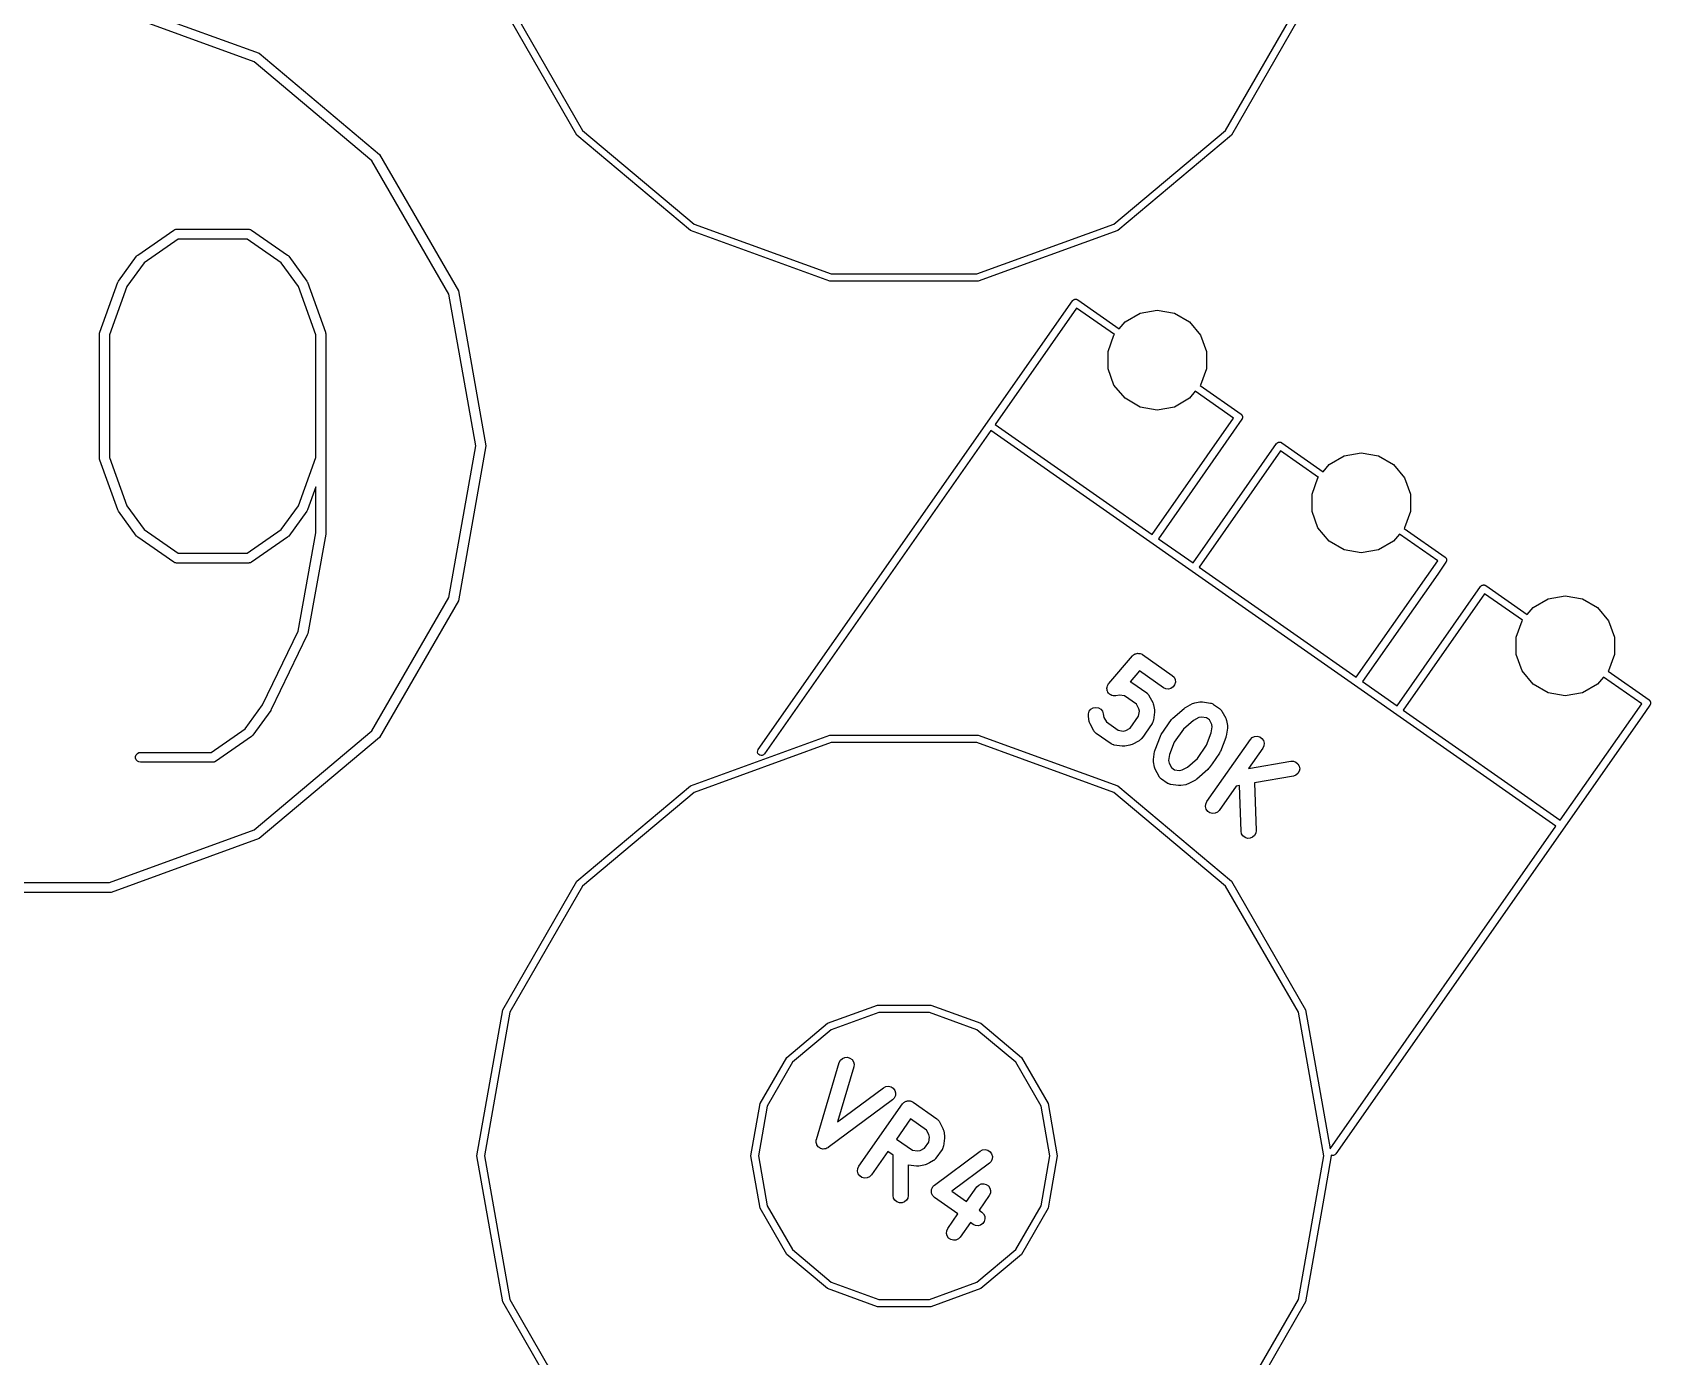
# Model space of a CAD drawing. Extents: x 12 to 77, y -112 to -11.
# Drawn here: x 44.5 to 76.99, y -76.53 to -49.95 of the extents above; entities that cross this region are included whole.
import ezdxf

# ---------------------------------------------------------------- set-up
doc = ezdxf.new("R2010")
doc.units = 0
doc.header["$MEASUREMENT"] = 0
doc.layers.add('BLACK', color=7, linetype='CONTINUOUS')

msp = doc.modelspace()

# ---------------------------------------------------------------- linework, layer by layer
at = {"layer": 'Black'}
for p, q in [((46.0802, -49.2882), (49.05, -50.3692)), ((48.95, -50.5424), (46.0455, -49.4852)), ((55.4312, -52.0119), (53.9421, -49.4328)), ((54.0831, -49.3815), (55.5461, -51.9155)), ((68.4539, -51.9155), (69.9169, -49.3815)), ((70.0579, -49.4328), (68.5688, -52.0119)), ((51.3178, -52.5292), (48.95, -50.5424)), ((49.05, -50.3692), (51.471, -52.4006)), ((55.5461, -51.9155), (57.7875, -53.7963)), ((66.2125, -53.7963), (68.4539, -51.9155)), ((57.7125, -53.9262), (55.4312, -52.0119)), ((68.5688, -52.0119), (66.2875, -53.9262)), ((52.8633, -55.206), (51.3178, -52.5292)), ((51.471, -52.4006), (53.0512, -55.1376)), ((46.6146, -54.4177), (47.3384, -53.9177)), ((47.3384, -53.9177), (47.35, -53.9124)), ((47.35, -53.9124), (47.361, -53.906)), ((47.361, -53.906), (47.3657, -53.9052)), ((47.3657, -53.9052), (47.37, -53.9032)), ((47.37, -53.9032), (47.3827, -53.9022)), ((47.3827, -53.9022), (47.3952, -53.9)), ((47.3952, -53.9), (48.8429, -53.9)), ((48.8429, -53.9), (48.8554, -53.9022)), ((48.8554, -53.9022), (48.8681, -53.9032)), ((48.8681, -53.9032), (48.8724, -53.9052)), ((48.8724, -53.9052), (48.8771, -53.906)), ((48.8771, -53.906), (48.8881, -53.9124)), ((48.8881, -53.9124), (48.8997, -53.9177)), ((48.8997, -53.9177), (49.6235, -54.4177)), ((60.511, -54.9447), (57.7125, -53.9262)), ((57.7875, -53.7963), (60.537, -54.797)), ((63.463, -54.797), (66.2125, -53.7963)), ((66.2875, -53.9262), (63.489, -54.9447)), ((47.4264, -54.1), (46.7424, -54.5725)), ((48.8117, -54.1), (47.4264, -54.1)), ((49.4957, -54.5725), (48.8117, -54.1)), ((46.2285, -54.9414), (46.5904, -54.4414)), ((46.7424, -54.5725), (46.3988, -55.0472)), ((46.5904, -54.4414), (46.6026, -54.4296)), ((46.6026, -54.4296), (46.6146, -54.4177)), ((49.8393, -55.0472), (49.4957, -54.5725)), ((49.6235, -54.4177), (49.6355, -54.4296)), ((49.6355, -54.4296), (49.6477, -54.4414)), ((49.6477, -54.4414), (50.0096, -54.9414)), ((60.537, -54.797), (63.463, -54.797)), ((45.8536, -55.966), (46.2155, -54.966)), ((46.3988, -55.0472), (46.0476, -56.0175)), ((46.2155, -54.966), (46.2224, -54.9539)), ((46.2224, -54.9539), (46.2285, -54.9414)), ((50.1905, -56.0175), (49.8393, -55.0472)), ((50.0096, -54.9414), (50.0157, -54.9539)), ((50.0157, -54.9539), (50.0226, -54.966)), ((50.0226, -54.966), (50.3844, -55.9658)), ((53.4, -58.25), (52.8633, -55.206)), ((53.0512, -55.1376), (53.6, -58.25)), ((63.489, -54.9447), (60.511, -54.9447)), ((59.0724, -64.3462), (65.3817, -55.3355)), ((65.4616, -55.483), (63.8269, -57.8176)), ((65.3817, -55.3355), (65.3864, -55.3309)), ((65.3864, -55.3309), (65.3901, -55.3255)), ((65.3901, -55.3255), (65.3955, -55.3217)), ((65.3955, -55.3217), (65.4001, -55.3171)), ((65.4001, -55.3171), (65.4061, -55.3143)), ((65.4061, -55.3143), (65.4115, -55.3106)), ((65.4115, -55.3106), (65.4178, -55.3089)), ((65.4178, -55.3089), (65.4237, -55.3061)), ((65.4237, -55.3061), (65.4303, -55.3055)), ((65.4303, -55.3055), (65.4366, -55.3038)), ((65.4366, -55.3038), (65.4432, -55.3044)), ((65.4432, -55.3044), (65.4497, -55.3038)), ((65.4497, -55.3038), (65.456, -55.3055)), ((65.456, -55.3055), (65.4626, -55.3061)), ((66.2206, -56.0145), (65.4616, -55.483)), ((65.4626, -55.3061), (65.4685, -55.3089)), ((65.4685, -55.3089), (65.4749, -55.3106)), ((65.4749, -55.3106), (65.4802, -55.3143)), ((65.4802, -55.3143), (65.4862, -55.3171)), ((65.4862, -55.3171), (66.3174, -55.8991)), ((66.7383, -55.5829), (67.0815, -55.5224)), ((67.0815, -55.5224), (67.4246, -55.5829)), ((66.3174, -55.8991), (66.4365, -55.7571)), ((66.4365, -55.7571), (66.7383, -55.5829)), ((67.4246, -55.5829), (67.7264, -55.7571)), ((67.7264, -55.7571), (67.9504, -56.024)), ((45.8476, -56), (45.8506, -55.9832)), ((45.8476, -58.5), (45.8476, -56)), ((45.8506, -55.9832), (45.8536, -55.966)), ((46.0476, -56.0175), (46.0476, -58.4825)), ((50.1905, -58.4825), (50.1905, -56.0175)), ((50.3844, -55.9658), (50.3845, -55.966)), ((50.3845, -55.966), (50.3875, -55.983)), ((50.3875, -55.983), (50.3905, -56)), ((50.3905, -56), (50.3905, -60)), ((66.0934, -56.3515), (66.2126, -56.024)), ((66.2126, -56.024), (66.2206, -56.0145)), ((67.9504, -56.024), (68.0695, -56.3515)), ((66.0934, -56.6999), (66.0934, -56.3515)), ((68.0695, -56.3515), (68.0695, -56.6999)), ((66.2126, -57.0273), (66.0934, -56.6999)), ((68.0695, -56.6999), (67.9504, -57.0273)), ((66.4365, -57.2943), (66.2126, -57.0273)), ((67.8455, -57.1523), (67.7264, -57.2943)), ((68.6153, -57.6913), (67.8455, -57.1523)), ((67.9504, -57.0273), (67.9423, -57.0369)), ((67.9423, -57.0369), (68.7628, -57.6114)), ((66.7383, -57.4685), (66.4365, -57.2943)), ((67.0815, -57.529), (66.7383, -57.4685)), ((67.4246, -57.4685), (67.0815, -57.529)), ((67.7264, -57.2943), (67.4246, -57.4685)), ((63.8269, -57.8176), (66.9806, -60.0258)), ((66.9806, -60.0258), (68.6153, -57.6913)), ((68.7812, -57.7159), (68.6153, -57.9528)), ((68.7628, -57.6114), (68.7674, -57.616)), ((68.7674, -57.616), (68.7728, -57.6198)), ((68.7728, -57.6198), (68.7766, -57.6252)), ((68.7766, -57.6252), (68.7812, -57.6298)), ((68.7812, -57.6298), (68.784, -57.6358)), ((68.784, -57.7099), (68.7812, -57.7159)), ((68.784, -57.6358), (68.7877, -57.6411)), ((68.7877, -57.7045), (68.784, -57.7099)), ((68.7877, -57.6411), (68.7894, -57.6475)), ((68.7894, -57.6982), (68.7877, -57.7045)), ((68.7894, -57.6475), (68.7922, -57.6534)), ((68.7922, -57.6922), (68.7894, -57.6982)), ((68.7922, -57.6534), (68.7928, -57.66)), ((68.7928, -57.6857), (68.7922, -57.6922)), ((68.7928, -57.66), (68.7945, -57.6663)), ((68.7945, -57.6794), (68.7928, -57.6857)), ((68.7945, -57.6663), (68.7939, -57.6728)), ((68.7939, -57.6728), (68.7945, -57.6794)), ((63.7408, -57.9404), (59.1953, -64.4322)), ((75.0861, -65.8845), (63.7408, -57.9404)), ((68.6153, -57.9528), (67.1035, -60.1119)), ((52.8633, -61.294), (53.4, -58.25)), ((53.6, -58.25), (53.4, -59.3843)), ((67.7998, -60.5994), (69.4775, -58.2034)), ((69.5573, -58.3509), (67.9226, -60.6855)), ((69.4775, -58.2034), (69.4821, -58.1988)), ((69.4821, -58.1988), (69.4859, -58.1934)), ((69.4859, -58.1934), (69.4913, -58.1896)), ((69.4913, -58.1896), (69.4959, -58.185)), ((69.4959, -58.185), (69.5018, -58.1822)), ((69.5018, -58.1822), (69.5072, -58.1784)), ((69.5072, -58.1784), (69.5136, -58.1767)), ((69.5136, -58.1767), (69.5195, -58.174)), ((69.5195, -58.174), (69.526, -58.1734)), ((69.526, -58.1734), (69.5324, -58.1717)), ((69.5324, -58.1717), (69.5389, -58.1723)), ((69.5389, -58.1723), (69.5455, -58.1717)), ((69.5455, -58.1717), (69.5518, -58.1734)), ((69.5518, -58.1734), (69.5583, -58.174)), ((70.3164, -58.8823), (69.5573, -58.3509)), ((69.5583, -58.174), (69.5643, -58.1767)), ((69.5643, -58.1767), (69.5706, -58.1784)), ((69.5706, -58.1784), (69.576, -58.1822)), ((69.576, -58.1822), (69.5819, -58.185)), ((69.5819, -58.185), (70.4131, -58.767)), ((70.5323, -58.625), (70.8341, -58.4508)), ((70.8341, -58.4508), (71.1772, -58.3903)), ((71.1772, -58.3903), (71.5204, -58.4508)), ((71.5204, -58.4508), (71.8221, -58.625)), ((45.8506, -58.5168), (45.8476, -58.5)), ((45.8536, -58.534), (45.8506, -58.5168)), ((46.2155, -59.534), (45.8536, -58.534)), ((46.0476, -58.4825), (46.3988, -59.4528)), ((49.8393, -59.4528), (50.1905, -58.4825)), ((70.4131, -58.767), (70.5323, -58.625)), ((71.8221, -58.625), (72.0461, -58.8919)), ((50.1905, -59.0702), (50.0226, -59.534)), ((50.1905, -59.991), (50.1905, -59.0702)), ((70.1892, -59.2193), (70.3083, -58.8919)), ((70.3083, -58.8919), (70.3164, -58.8823)), ((72.0461, -58.8919), (72.1653, -59.2193)), ((53.4, -59.3843), (53.0512, -61.3624)), ((70.1892, -59.5678), (70.1892, -59.2193)), ((72.1653, -59.2193), (72.1653, -59.5678)), ((46.2224, -59.5461), (46.2155, -59.534)), ((46.2285, -59.5586), (46.2224, -59.5461)), ((46.5904, -60.0586), (46.2285, -59.5586)), ((46.3988, -59.4528), (46.7424, -59.9275)), ((49.4957, -59.9275), (49.8393, -59.4528)), ((50.0096, -59.5586), (49.6477, -60.0586)), ((50.0157, -59.5461), (50.0096, -59.5586)), ((50.0226, -59.534), (50.0157, -59.5461)), ((70.3083, -59.8952), (70.1892, -59.5678)), ((72.1653, -59.5678), (72.0461, -59.8952)), ((46.6026, -60.0704), (46.5904, -60.0586)), ((46.6146, -60.0823), (46.6026, -60.0704)), ((47.3384, -60.5823), (46.6146, -60.0823)), ((46.7424, -59.9275), (47.4264, -60.4)), ((48.8117, -60.4), (49.4957, -59.9275)), ((49.6235, -60.0823), (48.8997, -60.5823)), ((49.6355, -60.0704), (49.6235, -60.0823)), ((49.6477, -60.0586), (49.6355, -60.0704)), ((49.8326, -61.9688), (50.1905, -59.991)), ((50.3889, -60.0178), (50.027, -62.0178)), ((50.3905, -60), (50.3889, -60.0088)), ((50.3889, -60.0088), (50.3889, -60.0178)), ((70.5323, -60.1621), (70.3083, -59.8952)), ((71.9413, -60.0201), (71.8221, -60.1621)), ((72.7111, -60.5591), (71.9413, -60.0201)), ((72.0461, -59.8952), (72.0381, -59.9048)), ((72.0381, -59.9048), (72.8585, -60.4793)), ((47.4264, -60.4), (48.8117, -60.4)), ((67.1035, -60.1119), (67.7998, -60.5994)), ((70.8341, -60.3364), (70.5323, -60.1621)), ((71.1772, -60.3969), (70.8341, -60.3364)), ((71.5204, -60.3364), (71.1772, -60.3969)), ((71.8221, -60.1621), (71.5204, -60.3364)), ((47.35, -60.5876), (47.3384, -60.5823)), ((47.361, -60.594), (47.35, -60.5876)), ((47.3657, -60.5948), (47.361, -60.594)), ((47.37, -60.5968), (47.3657, -60.5948)), ((47.3827, -60.5978), (47.37, -60.5968)), ((47.3952, -60.6), (47.3827, -60.5978)), ((48.8429, -60.6), (47.3952, -60.6)), ((48.8554, -60.5978), (48.8429, -60.6)), ((48.8681, -60.5968), (48.8554, -60.5978)), ((48.8724, -60.5948), (48.8681, -60.5968)), ((48.8771, -60.594), (48.8724, -60.5948)), ((48.8881, -60.5876), (48.8771, -60.594)), ((48.8997, -60.5823), (48.8881, -60.5876)), ((67.9226, -60.6855), (71.0764, -62.8937)), ((71.0764, -62.8937), (72.7111, -60.5591)), ((72.877, -60.5837), (72.7111, -60.8207)), ((72.8585, -60.4793), (72.8632, -60.4839)), ((72.8632, -60.4839), (72.8686, -60.4877)), ((72.8686, -60.4877), (72.8723, -60.4931)), ((72.8723, -60.4931), (72.877, -60.4977)), ((72.877, -60.4977), (72.8797, -60.5036)), ((72.8797, -60.5778), (72.877, -60.5837)), ((72.8797, -60.5036), (72.8835, -60.509)), ((72.8835, -60.5724), (72.8797, -60.5778)), ((72.8835, -60.509), (72.8852, -60.5154)), ((72.8852, -60.5661), (72.8835, -60.5724)), ((72.8852, -60.5154), (72.888, -60.5213)), ((72.888, -60.5601), (72.8852, -60.5661)), ((72.888, -60.5213), (72.8885, -60.5278)), ((72.8885, -60.5536), (72.888, -60.5601)), ((72.8885, -60.5278), (72.8902, -60.5342)), ((72.8902, -60.5473), (72.8885, -60.5536)), ((72.8902, -60.5342), (72.8897, -60.5407)), ((72.8897, -60.5407), (72.8902, -60.5473)), ((72.7111, -60.8207), (71.1993, -62.9798)), ((71.8955, -63.4673), (73.5732, -61.0713)), ((73.5732, -61.0713), (73.5779, -61.0666)), ((73.5779, -61.0666), (73.5816, -61.0613)), ((73.5816, -61.0613), (73.587, -61.0575)), ((73.587, -61.0575), (73.5917, -61.0529)), ((73.5917, -61.0529), (73.5976, -61.0501)), ((73.5976, -61.0501), (73.603, -61.0463)), ((73.603, -61.0463), (73.6093, -61.0446)), ((73.6093, -61.0446), (73.6153, -61.0419)), ((73.6153, -61.0419), (73.6218, -61.0413)), ((73.6218, -61.0413), (73.6281, -61.0396)), ((73.6281, -61.0396), (73.6347, -61.0402)), ((73.6347, -61.0402), (73.6412, -61.0396)), ((73.6412, -61.0396), (73.6476, -61.0413)), ((73.6476, -61.0413), (73.6541, -61.0419)), ((73.6541, -61.0419), (73.66, -61.0446)), ((73.66, -61.0446), (73.6664, -61.0463)), ((73.6664, -61.0463), (73.6718, -61.0501)), ((73.6718, -61.0501), (73.6777, -61.0529)), ((73.6777, -61.0529), (74.5089, -61.6349)), ((51.3178, -63.9708), (52.8633, -61.294)), ((53.0512, -61.3624), (51.471, -64.0994)), ((73.6531, -61.2188), (72.0184, -63.5533)), ((74.4121, -61.7502), (73.6531, -61.2188)), ((74.6281, -61.4929), (74.9298, -61.3186)), ((74.9298, -61.3186), (75.273, -61.2581)), ((75.273, -61.2581), (75.6161, -61.3186)), ((75.6161, -61.3186), (75.9179, -61.4929)), ((74.5089, -61.6349), (74.6281, -61.4929)), ((75.9179, -61.4929), (76.1419, -61.7598)), ((49.1186, -63.4486), (49.8326, -61.9688)), ((50.0186, -62.0435), (49.2948, -63.5435)), ((50.0223, -62.0305), (50.0186, -62.0435)), ((50.027, -62.0178), (50.0223, -62.0305)), ((74.2849, -62.0872), (74.4041, -61.7598)), ((74.4041, -61.7598), (74.4121, -61.7502)), ((76.1419, -61.7598), (76.261, -62.0872)), ((74.2849, -62.4357), (74.2849, -62.0872)), ((76.261, -62.0872), (76.261, -62.4357)), ((66.1073, -63.0169), (66.583, -62.464)), ((66.583, -62.464), (66.5875, -62.4604)), ((66.5875, -62.4604), (66.5908, -62.4556)), ((66.5908, -62.4556), (66.6079, -62.4437)), ((66.6079, -62.4437), (66.624, -62.4305)), ((66.624, -62.4305), (66.6294, -62.4286)), ((66.6294, -62.4286), (66.6341, -62.4253)), ((66.6341, -62.4253), (66.6543, -62.4199)), ((66.6543, -62.4199), (66.6739, -62.413)), ((66.6739, -62.413), (66.6797, -62.4131)), ((66.6797, -62.4131), (66.6853, -62.4116)), ((66.6853, -62.4116), (66.706, -62.4134)), ((66.706, -62.4134), (66.7269, -62.4137)), ((66.7269, -62.4137), (66.7323, -62.4157)), ((66.7323, -62.4157), (66.738, -62.4162)), ((66.738, -62.4162), (66.7569, -62.425)), ((66.7569, -62.425), (66.7764, -62.4324)), ((66.7764, -62.4324), (66.7807, -62.4361)), ((66.7807, -62.4361), (66.786, -62.4386)), ((66.786, -62.4386), (67.3804, -62.8548)), ((74.4041, -62.7631), (74.2849, -62.4357)), ((76.261, -62.4357), (76.1419, -62.7631)), ((66.0933, -63.0404), (66.1061, -63.0183)), ((66.1061, -63.0183), (66.1068, -63.0177)), ((66.1068, -63.0177), (66.1073, -63.0169)), ((66.7241, -62.7674), (66.5392, -62.9822)), ((66.5392, -62.9822), (66.5401, -62.9826)), ((66.5401, -62.9826), (66.557, -62.9882)), ((66.557, -62.9882), (66.5639, -62.9937)), ((66.5639, -62.9937), (66.5718, -62.9974)), ((66.5718, -62.9974), (66.8691, -63.2055)), ((67.2056, -63.1045), (66.7241, -62.7674)), ((67.3804, -62.8548), (67.4179, -62.8923)), ((67.4179, -62.8923), (67.4402, -62.9402)), ((67.4448, -62.9929), (67.4311, -63.0441)), ((67.4402, -62.9402), (67.4448, -62.9929)), ((71.1993, -62.9798), (71.8955, -63.4673)), ((74.6281, -63.03), (74.4041, -62.7631)), ((76.0371, -62.888), (75.9179, -63.03)), ((76.8068, -63.427), (76.0371, -62.888)), ((76.1419, -62.7631), (76.1338, -62.7727)), ((76.1338, -62.7727), (76.9543, -63.3472)), ((66.0704, -63.1163), (66.0706, -63.1153)), ((66.0749, -63.1414), (66.0704, -63.1163)), ((66.0705, -63.1144), (66.0752, -63.0893)), ((66.0706, -63.1153), (66.0705, -63.1144)), ((66.079, -63.1666), (66.0749, -63.1414)), ((66.0752, -63.0893), (66.0796, -63.0641)), ((66.0795, -63.1674), (66.079, -63.1666)), ((66.0796, -63.1684), (66.0795, -63.1674)), ((66.0796, -63.0641), (66.0801, -63.0633)), ((66.0924, -63.1905), (66.0796, -63.1684)), ((66.0801, -63.0633), (66.0803, -63.0624)), ((66.0803, -63.0624), (66.0933, -63.0404)), ((66.1049, -63.2128), (66.0924, -63.1905)), ((66.1056, -63.2134), (66.1049, -63.2128)), ((66.1061, -63.2142), (66.1056, -63.2134)), ((66.1256, -63.2306), (66.1061, -63.2142)), ((66.145, -63.2473), (66.1256, -63.2306)), ((66.1459, -63.2476), (66.145, -63.2473)), ((66.1466, -63.2482), (66.1459, -63.2476)), ((66.1706, -63.257), (66.1466, -63.2482)), ((66.1945, -63.266), (66.1706, -63.257)), ((66.1955, -63.266), (66.1945, -63.266)), ((66.1964, -63.2663), (66.1955, -63.266)), ((66.222, -63.2663), (66.1964, -63.2663)), ((66.2474, -63.2667), (66.222, -63.2663)), ((66.2483, -63.2663), (66.2474, -63.2667)), ((66.2493, -63.2663), (66.2483, -63.2663)), ((66.326, -63.2528), (66.2493, -63.2663)), ((66.4265, -63.2677), (66.326, -63.2528)), ((66.6648, -63.4346), (66.4265, -63.2677)), ((66.8691, -63.2055), (66.8753, -63.2117)), ((66.8753, -63.2117), (66.8828, -63.2163)), ((66.8828, -63.2163), (66.8939, -63.2303)), ((66.8939, -63.2303), (66.9065, -63.243)), ((66.9065, -63.243), (66.9102, -63.2509)), ((66.9102, -63.2509), (66.9157, -63.2578)), ((66.9157, -63.2578), (66.993, -63.4005)), ((67.2536, -63.1269), (67.2056, -63.1045)), ((67.3063, -63.1315), (67.2536, -63.1269)), ((67.3574, -63.1178), (67.3063, -63.1315)), ((67.4008, -63.0874), (67.3574, -63.1178)), ((67.4311, -63.0441), (67.4008, -63.0874)), ((74.9298, -63.2043), (74.6281, -63.03)), ((75.273, -63.2648), (74.9298, -63.2043)), ((75.6161, -63.2043), (75.273, -63.2648)), ((75.9179, -63.03), (75.6161, -63.2043)), ((76.9543, -63.3472), (76.9589, -63.3518)), ((48.7719, -63.9275), (49.1186, -63.4486)), ((49.2858, -63.5586), (48.9239, -64.0586)), ((49.2896, -63.5507), (49.2858, -63.5586)), ((49.2948, -63.5435), (49.2896, -63.5507)), ((65.6981, -63.6248), (65.7162, -63.5751)), ((65.6981, -63.6777), (65.6981, -63.6248)), ((65.7162, -63.5751), (65.7503, -63.5345)), ((65.7503, -63.5345), (65.7961, -63.5081)), ((65.7961, -63.5081), (65.8482, -63.4989)), ((65.8482, -63.4989), (65.9003, -63.5081)), ((65.9003, -63.5081), (65.9462, -63.5345)), ((65.9462, -63.5345), (65.9802, -63.5751)), ((65.9802, -63.5751), (65.9983, -63.6248)), ((65.9983, -63.6248), (66.0118, -63.7015)), ((66.7131, -63.5239), (66.6648, -63.4346)), ((66.7075, -63.6767), (66.7224, -63.5762)), ((66.7224, -63.5762), (66.7131, -63.5239)), ((66.993, -63.4005), (67.0007, -63.4236)), ((67.0007, -63.4236), (67.009, -63.4466)), ((67.0275, -63.5965), (67.0037, -63.757)), ((67.009, -63.4466), (67.0268, -63.5477)), ((67.0268, -63.5477), (67.0268, -63.5721)), ((67.0268, -63.5721), (67.0275, -63.5965)), ((67.3951, -63.7148), (67.6211, -63.5186)), ((67.6211, -63.5186), (67.6354, -63.5101)), ((67.6354, -63.5101), (67.6484, -63.4997)), ((67.6484, -63.4997), (67.7911, -63.4224)), ((67.7911, -63.4224), (67.8143, -63.4147)), ((67.8143, -63.4147), (67.8372, -63.4064)), ((67.8372, -63.4064), (67.9383, -63.3885)), ((67.9383, -63.3885), (67.9627, -63.3885)), ((67.9627, -63.3885), (67.9871, -63.3879)), ((67.9871, -63.3879), (68.1476, -63.4117)), ((68.1476, -63.4117), (68.156, -63.4144)), ((68.156, -63.4144), (68.1647, -63.4152)), ((68.1647, -63.4152), (68.1809, -63.4228)), ((68.1809, -63.4228), (68.1978, -63.4284)), ((68.1978, -63.4284), (68.2047, -63.4339)), ((68.2047, -63.4339), (68.2127, -63.4376)), ((68.2127, -63.4376), (68.3316, -63.5208)), ((68.3316, -63.5208), (68.3378, -63.527)), ((68.3378, -63.527), (68.3453, -63.5316)), ((68.3453, -63.5316), (68.3564, -63.5456)), ((68.3564, -63.5456), (68.369, -63.5583)), ((68.369, -63.5583), (68.3727, -63.5662)), ((68.3727, -63.5662), (68.3782, -63.5731)), ((68.3782, -63.5731), (68.4555, -63.7158)), ((72.0184, -63.5533), (75.1721, -65.7616)), ((75.1721, -65.7616), (76.8068, -63.427)), ((76.9727, -63.4516), (76.8068, -63.6885)), ((76.9589, -63.3518), (76.9643, -63.3556)), ((76.9643, -63.3556), (76.9681, -63.3609)), ((76.9681, -63.3609), (76.9727, -63.3656)), ((76.9727, -63.3656), (76.9755, -63.3715)), ((76.9755, -63.4457), (76.9727, -63.4516)), ((76.9755, -63.3715), (76.9793, -63.3769)), ((76.9793, -63.4403), (76.9755, -63.4457)), ((76.9793, -63.3769), (76.981, -63.3832)), ((76.981, -63.434), (76.9793, -63.4403)), ((76.981, -63.3832), (76.9837, -63.3892)), ((76.9837, -63.428), (76.981, -63.434)), ((76.9837, -63.3892), (76.9843, -63.3957)), ((76.9843, -63.4215), (76.9837, -63.428)), ((76.9843, -63.3957), (76.986, -63.4021)), ((76.986, -63.4151), (76.9843, -63.4215)), ((76.986, -63.4021), (76.9854, -63.4086)), ((76.9854, -63.4086), (76.986, -63.4151)), ((48.0879, -64.4), (48.7719, -63.9275)), ((48.95, -65.9576), (51.3178, -63.9708)), ((65.716, -63.7788), (65.6981, -63.6777)), ((65.7243, -63.8017), (65.716, -63.7788)), ((65.732, -63.8249), (65.7243, -63.8017)), ((65.8093, -63.9676), (65.732, -63.8249)), ((65.8148, -63.9745), (65.8093, -63.9676)), ((65.8185, -63.9825), (65.8148, -63.9745)), ((65.8311, -63.9951), (65.8185, -63.9825)), ((65.8422, -64.0091), (65.8311, -63.9951)), ((66.0118, -63.7015), (66.0602, -63.7908)), ((66.0602, -63.7908), (66.2985, -63.9577)), ((66.2985, -63.9577), (66.399, -63.9726)), ((66.399, -63.9726), (66.4513, -63.9634)), ((66.4513, -63.9634), (66.5406, -63.915)), ((66.5406, -63.915), (66.7075, -63.6767)), ((66.9778, -63.8221), (66.7697, -64.1193)), ((66.9815, -63.8141), (66.9778, -63.8221)), ((66.987, -63.8072), (66.9815, -63.8141)), ((66.9926, -63.7903), (66.987, -63.8072)), ((67.0002, -63.7741), (66.9926, -63.7903)), ((67.0009, -63.7653), (67.0002, -63.7741)), ((67.0037, -63.757), (67.0009, -63.7653)), ((67.1621, -64.0397), (67.3702, -63.7425)), ((67.3702, -63.7425), (67.3834, -63.7293)), ((67.3834, -63.7293), (67.3951, -63.7148)), ((67.6091, -63.9326), (67.4225, -64.1991)), ((67.8083, -63.7598), (67.6091, -63.9326)), ((67.9145, -63.7022), (67.8083, -63.7598)), ((67.9669, -63.693), (67.9145, -63.7022)), ((68.0673, -63.7079), (67.9669, -63.693)), ((68.1273, -63.7499), (68.0673, -63.7079)), ((68.1756, -63.8392), (68.1273, -63.7499)), ((68.1672, -64.0111), (68.1849, -63.8915)), ((68.1849, -63.8915), (68.1756, -63.8392)), ((68.4555, -63.7158), (68.4632, -63.7389)), ((68.4632, -63.7389), (68.4715, -63.7619)), ((68.49, -63.9118), (68.4662, -64.0723)), ((68.4715, -63.7619), (68.4893, -63.863)), ((68.4893, -63.863), (68.4893, -63.8874)), ((68.4893, -63.8874), (68.49, -63.9118)), ((76.8068, -63.6885), (70.6634, -72.4623)), ((48.8997, -64.0823), (48.1759, -64.5823)), ((48.9117, -64.0704), (48.8997, -64.0823)), ((48.9239, -64.0586), (48.9117, -64.0704)), ((51.471, -64.0994), (49.05, -66.1308)), ((57.7125, -65.0738), (60.511, -64.0553)), ((60.537, -64.203), (57.7875, -65.2037)), ((60.511, -64.0553), (63.489, -64.0553)), ((63.463, -64.203), (60.537, -64.203)), ((66.2125, -65.2037), (63.463, -64.203)), ((63.489, -64.0553), (66.2875, -65.0738)), ((65.8497, -64.0137), (65.8422, -64.0091)), ((65.8559, -64.0199), (65.8497, -64.0137)), ((66.1531, -64.228), (65.8559, -64.0199)), ((66.1611, -64.2317), (66.1531, -64.228)), ((66.168, -64.2372), (66.1611, -64.2317)), ((66.1849, -64.2428), (66.168, -64.2372)), ((66.2011, -64.2504), (66.1849, -64.2428)), ((66.2099, -64.2511), (66.2011, -64.2504)), ((66.2182, -64.2539), (66.2099, -64.2511)), ((66.3787, -64.2777), (66.2182, -64.2539)), ((66.4031, -64.2771), (66.3787, -64.2777)), ((66.4275, -64.2771), (66.4031, -64.2771)), ((66.5286, -64.2592), (66.4275, -64.2771)), ((66.5516, -64.2509), (66.5286, -64.2592)), ((66.5747, -64.2432), (66.5516, -64.2509)), ((66.7174, -64.1659), (66.5747, -64.2432)), ((66.7243, -64.1604), (66.7174, -64.1659)), ((66.7322, -64.1567), (66.7243, -64.1604)), ((66.7449, -64.1441), (66.7322, -64.1567)), ((66.7589, -64.133), (66.7449, -64.1441)), ((66.7635, -64.1255), (66.7589, -64.133)), ((66.7697, -64.1193), (66.7635, -64.1255)), ((67.0375, -64.352), (67.1446, -64.0726)), ((67.1446, -64.0726), (67.1542, -64.0566)), ((67.1542, -64.0566), (67.1621, -64.0397)), ((67.4225, -64.1991), (67.3282, -64.4454)), ((67.8862, -64.5238), (68.0728, -64.2573)), ((68.0728, -64.2573), (68.1672, -64.0111)), ((68.0775, -65.3894), (68.9516, -64.141)), ((68.4578, -64.1045), (68.3507, -64.3839)), ((68.4609, -64.0881), (68.4578, -64.1045)), ((68.4662, -64.0723), (68.4609, -64.0881)), ((69.2013, -64.3158), (68.9128, -64.7278)), ((68.9516, -64.141), (68.989, -64.1036)), ((68.989, -64.1036), (69.037, -64.0812)), ((69.037, -64.0812), (69.0897, -64.0766)), ((69.0897, -64.0766), (69.1408, -64.0903)), ((69.1408, -64.0903), (69.1842, -64.1207)), ((69.1842, -64.1207), (69.2145, -64.164)), ((69.2236, -64.2679), (69.2013, -64.3158)), ((69.2145, -64.164), (69.2282, -64.2151)), ((69.2282, -64.2151), (69.2236, -64.2679)), ((46.5729, -64.4826), (46.5848, -64.45)), ((46.5729, -64.5174), (46.5729, -64.4826)), ((46.5848, -64.55), (46.5729, -64.5174)), ((46.5848, -64.45), (46.6072, -64.4234)), ((46.6072, -64.5766), (46.5848, -64.55)), ((46.6072, -64.4234), (46.6372, -64.406)), ((46.6372, -64.594), (46.6072, -64.5766)), ((46.6372, -64.406), (46.6714, -64.4)), ((46.6714, -64.6), (46.6372, -64.594)), ((46.6714, -64.4), (48.0879, -64.4)), ((48.119, -64.6), (46.6714, -64.6)), ((48.1316, -64.5978), (48.119, -64.6)), ((48.1443, -64.5968), (48.1316, -64.5978)), ((48.1486, -64.5948), (48.1443, -64.5968)), ((48.1533, -64.594), (48.1486, -64.5948)), ((48.1643, -64.5876), (48.1533, -64.594)), ((48.1759, -64.5823), (48.1643, -64.5876)), ((59.0591, -64.3957), (59.0614, -64.3698)), ((59.0658, -64.4209), (59.0591, -64.3957)), ((59.0614, -64.3698), (59.0724, -64.3462)), ((59.0808, -64.4422), (59.0658, -64.4209)), ((59.1021, -64.4572), (59.0808, -64.4422)), ((59.1273, -64.4639), (59.1021, -64.4572)), ((59.1532, -64.4616), (59.1273, -64.4639)), ((59.1768, -64.4506), (59.1532, -64.4616)), ((59.1953, -64.4322), (59.1768, -64.4506)), ((67.0053, -64.5447), (67.0291, -64.3842)), ((67.006, -64.5691), (67.0053, -64.5447)), ((67.006, -64.5935), (67.006, -64.5691)), ((67.0238, -64.6946), (67.006, -64.5935)), ((67.0291, -64.3842), (67.0344, -64.3684)), ((67.0344, -64.3684), (67.0375, -64.352)), ((67.3282, -64.4454), (67.3104, -64.5649)), ((67.3104, -64.5649), (67.3197, -64.6173)), ((67.3197, -64.6173), (67.368, -64.7066)), ((67.687, -64.6967), (67.8862, -64.5238)), ((68.1849, -64.6287), (68.1251, -64.714)), ((68.3332, -64.4168), (68.1849, -64.6287)), ((68.3411, -64.3999), (68.3332, -64.4168)), ((68.3507, -64.3839), (68.3411, -64.3999)), ((68.9128, -64.7278), (69.7633, -64.5778)), ((69.7633, -64.5778), (69.8163, -64.5778)), ((69.8163, -64.5778), (69.866, -64.5959)), ((69.866, -64.5959), (69.9065, -64.63)), ((69.9065, -64.63), (69.933, -64.6758)), ((67.0321, -64.7175), (67.0238, -64.6946)), ((67.0399, -64.7407), (67.0321, -64.7175)), ((67.1171, -64.8834), (67.0399, -64.7407)), ((67.1226, -64.8903), (67.1171, -64.8834)), ((67.1263, -64.8982), (67.1226, -64.8903)), ((67.1389, -64.9108), (67.1263, -64.8982)), ((67.15, -64.9248), (67.1389, -64.9108)), ((67.1575, -64.9294), (67.15, -64.9248)), ((67.1637, -64.9356), (67.1575, -64.9294)), ((67.2826, -65.0189), (67.1637, -64.9356)), ((67.368, -64.7066), (67.428, -64.7486)), ((67.428, -64.7486), (67.5284, -64.7635)), ((67.5284, -64.7635), (67.5808, -64.7542)), ((67.5808, -64.7542), (67.687, -64.6967)), ((67.8469, -64.9568), (67.7042, -65.0341)), ((67.8599, -64.9464), (67.8469, -64.9568)), ((67.8742, -64.9378), (67.8599, -64.9464)), ((68.1002, -64.7417), (67.8742, -64.9378)), ((68.1119, -64.7272), (68.1002, -64.7417)), ((68.1251, -64.714), (68.1119, -64.7272)), ((69.8163, -64.878), (69.0368, -65.0155)), ((69.866, -64.8599), (69.8163, -64.878)), ((69.9065, -64.8259), (69.866, -64.8599)), ((69.933, -64.78), (69.9065, -64.8259)), ((69.933, -64.6758), (69.9422, -64.7279)), ((69.9422, -64.7279), (69.933, -64.78)), ((55.4312, -66.9881), (57.7125, -65.0738)), ((57.7875, -65.2037), (55.5461, -67.0845)), ((68.4539, -67.0845), (66.2125, -65.2037)), ((66.2875, -65.0738), (68.5688, -66.9881)), ((67.2906, -65.0226), (67.2826, -65.0189)), ((67.2975, -65.0281), (67.2906, -65.0226)), ((67.3144, -65.0337), (67.2975, -65.0281)), ((67.3306, -65.0413), (67.3144, -65.0337)), ((67.3393, -65.042), (67.3306, -65.0413)), ((67.3477, -65.0448), (67.3393, -65.042)), ((67.5082, -65.0686), (67.3477, -65.0448)), ((67.5326, -65.0679), (67.5082, -65.0686)), ((67.557, -65.0679), (67.5326, -65.0679)), ((67.6581, -65.0501), (67.557, -65.0679)), ((67.681, -65.0418), (67.6581, -65.0501)), ((67.7042, -65.0341), (67.681, -65.0418)), ((68.6656, -65.0809), (68.3271, -65.5642)), ((68.7336, -65.0689), (68.6656, -65.0809)), ((68.7633, -65.9813), (68.7336, -65.0689)), ((69.0368, -65.0155), (69.068, -65.9713)), ((68.0505, -65.4901), (68.0551, -65.4374)), ((68.0642, -65.5412), (68.0505, -65.4901)), ((68.0551, -65.4374), (68.0775, -65.3894)), ((68.0945, -65.5846), (68.0642, -65.5412)), ((68.1379, -65.6149), (68.0945, -65.5846)), ((68.189, -65.6286), (68.1379, -65.6149)), ((68.2897, -65.6016), (68.2417, -65.624)), ((68.3271, -65.5642), (68.2897, -65.6016)), ((68.2417, -65.624), (68.189, -65.6286)), ((70.5506, -72.3618), (75.0861, -65.8845)), ((46.0455, -67.0148), (48.95, -65.9576)), ((49.05, -66.1308), (46.0802, -67.2118)), ((68.7742, -66.0331), (68.7633, -65.9813)), ((68.8022, -66.078), (68.7742, -66.0331)), ((68.8438, -66.1107), (68.8022, -66.078)), ((68.8941, -66.1272), (68.8438, -66.1107)), ((68.947, -66.1255), (68.8941, -66.1272)), ((68.9961, -66.1057), (68.947, -66.1255)), ((69.0355, -66.0704), (68.9961, -66.1057)), ((69.0605, -66.0237), (69.0355, -66.0704)), ((69.068, -65.9713), (69.0605, -66.0237)), ((46.0802, -67.2118), (42.9198, -67.2118)), ((42.9545, -67.0148), (46.0455, -67.0148)), ((53.9421, -69.5672), (55.4312, -66.9881)), ((55.5461, -67.0845), (54.0831, -69.6185)), ((69.9169, -69.6185), (68.4539, -67.0845)), ((68.5688, -66.9881), (70.0579, -69.5672)), ((60.4625, -69.837), (61.466, -69.4717)), ((61.466, -69.4717), (62.534, -69.4717)), ((62.534, -69.4717), (63.5375, -69.837)), ((53.425, -72.5), (53.9421, -69.5672)), ((54.0831, -69.6185), (53.575, -72.5)), ((59.6444, -70.5234), (60.4625, -69.837)), ((61.4921, -69.6194), (60.5375, -69.9669)), ((62.5079, -69.6194), (61.4921, -69.6194)), ((63.4625, -69.9669), (62.5079, -69.6194)), ((63.5375, -69.837), (64.3556, -70.5234)), ((70.425, -72.5), (69.9169, -69.6185)), ((70.0579, -69.5672), (70.5506, -72.3618)), ((60.5375, -69.9669), (59.7593, -70.6198)), ((64.2407, -70.6198), (63.4625, -69.9669)), ((59.1104, -71.4483), (59.6444, -70.5234)), ((59.7593, -70.6198), (59.2514, -71.4996)), ((60.2398, -72.168), (60.6978, -70.6282)), ((60.99, -70.7151), (60.6623, -71.8167)), ((60.6978, -70.6282), (60.7215, -70.5809)), ((60.7215, -70.5809), (60.7599, -70.5445)), ((60.7599, -70.5445), (60.8085, -70.5234)), ((60.8085, -70.5234), (60.8613, -70.5203)), ((60.8613, -70.5203), (60.9121, -70.5354)), ((60.9121, -70.5354), (60.9546, -70.5669)), ((60.9546, -70.5669), (60.9837, -70.6111)), ((60.9837, -70.6111), (60.996, -70.6625)), ((60.996, -70.6625), (60.99, -70.7151)), ((64.7486, -71.4996), (64.2407, -70.6198)), ((64.3556, -70.5234), (64.8896, -71.4483)), ((60.6623, -71.8167), (61.5854, -71.132)), ((61.5854, -71.132), (61.6327, -71.1083)), ((61.6327, -71.1083), (61.6853, -71.1023)), ((61.6853, -71.1023), (61.7368, -71.1146)), ((61.7368, -71.1146), (61.7809, -71.1438)), ((61.7809, -71.1438), (61.8125, -71.1863)), ((58.925, -72.5), (59.1104, -71.4483)), ((61.7669, -71.3768), (60.4767, -72.3338)), ((61.0933, -72.7068), (61.9674, -71.4584)), ((61.8033, -71.3384), (61.7669, -71.3768)), ((61.8244, -71.2898), (61.8033, -71.3384)), ((61.8125, -71.1863), (61.8276, -71.237)), ((61.8276, -71.237), (61.8244, -71.2898)), ((61.9674, -71.4584), (61.9769, -71.449)), ((61.9769, -71.449), (61.9845, -71.438)), ((61.9845, -71.438), (61.9954, -71.4304)), ((61.9954, -71.4304), (62.0049, -71.421)), ((62.0049, -71.421), (62.017, -71.4153)), ((62.017, -71.4153), (62.0279, -71.4077)), ((62.0279, -71.4077), (62.0408, -71.4042)), ((62.0408, -71.4042), (62.0528, -71.3986)), ((62.0528, -71.3986), (62.0661, -71.3974)), ((62.0661, -71.3974), (62.079, -71.394)), ((62.079, -71.394), (62.0923, -71.3951)), ((62.0923, -71.3951), (62.1056, -71.394)), ((62.1056, -71.394), (62.1184, -71.3974)), ((62.1184, -71.3974), (62.1317, -71.3986)), ((62.1317, -71.3986), (62.1438, -71.4042)), ((62.1438, -71.4042), (62.1567, -71.4077)), ((62.1567, -71.4077), (62.1676, -71.4153)), ((62.1676, -71.4153), (62.1797, -71.421)), ((62.1797, -71.421), (62.6553, -71.754)), ((64.8896, -71.4483), (65.075, -72.5)), ((59.2514, -71.4996), (59.075, -72.5)), ((62.1297, -71.758), (61.8467, -72.1623)), ((62.451, -71.983), (62.1297, -71.758)), ((62.6553, -71.754), (62.6615, -71.7602)), ((62.6615, -71.7602), (62.669, -71.7648)), ((62.669, -71.7648), (62.6801, -71.7788)), ((62.6801, -71.7788), (62.6927, -71.7914)), ((62.6927, -71.7914), (62.6964, -71.7993)), ((64.925, -72.5), (64.7486, -71.4996)), ((62.4993, -72.0723), (62.451, -71.983)), ((62.5086, -72.1247), (62.4993, -72.0723)), ((62.6964, -71.7993), (62.7019, -71.8062)), ((62.7019, -71.8062), (62.7791, -71.9489)), ((62.7791, -71.9489), (62.7869, -71.9721)), ((62.7869, -71.9721), (62.7952, -71.995)), ((62.7952, -71.995), (62.813, -72.0961)), ((62.813, -72.0961), (62.813, -72.1205)), ((60.2338, -72.2206), (60.2363, -72.1983)), ((60.2347, -72.2247), (60.2338, -72.2206)), ((60.2345, -72.2289), (60.2347, -72.2247)), ((60.2409, -72.2503), (60.2345, -72.2289)), ((60.2363, -72.1983), (60.2377, -72.176)), ((60.2377, -72.176), (60.2393, -72.1722)), ((60.2393, -72.1722), (60.2398, -72.168)), ((60.2461, -72.272), (60.2409, -72.2503)), ((60.2484, -72.2756), (60.2461, -72.272)), ((60.2496, -72.2796), (60.2484, -72.2756)), ((60.2629, -72.2975), (60.2496, -72.2796)), ((60.2752, -72.3162), (60.2629, -72.2975)), ((60.2786, -72.3187), (60.2752, -72.3162)), ((60.2811, -72.3221), (60.2786, -72.3187)), ((60.2998, -72.3344), (60.2811, -72.3221)), ((60.3177, -72.3477), (60.2998, -72.3344)), ((60.3218, -72.3489), (60.3177, -72.3477)), ((60.3253, -72.3513), (60.3218, -72.3489)), ((60.347, -72.3565), (60.3253, -72.3513)), ((60.3685, -72.3628), (60.347, -72.3565)), ((60.3727, -72.3626), (60.3685, -72.3628)), ((60.3768, -72.3636), (60.3727, -72.3626)), ((60.399, -72.361), (60.3768, -72.3636)), ((60.4213, -72.3597), (60.399, -72.361)), ((60.4252, -72.358), (60.4213, -72.3597)), ((60.4293, -72.3575), (60.4252, -72.358)), ((60.4493, -72.3475), (60.4293, -72.3575)), ((60.4699, -72.3386), (60.4493, -72.3475)), ((60.4729, -72.3357), (60.4699, -72.3386)), ((60.4767, -72.3338), (60.4729, -72.3357)), ((61.6718, -72.412), (61.343, -72.8816)), ((61.7792, -72.4872), (61.6718, -72.412)), ((61.8467, -72.1623), (62.1679, -72.3872)), ((62.1679, -72.3872), (62.2684, -72.4021)), ((62.2684, -72.4021), (62.3208, -72.3929)), ((62.3208, -72.3929), (62.4101, -72.3445)), ((62.4101, -72.3445), (62.4937, -72.2251)), ((62.4937, -72.2251), (62.5086, -72.1247)), ((62.6077, -73.0882), (63.5293, -72.4046)), ((62.764, -72.3705), (62.6391, -72.5488)), ((62.7677, -72.3625), (62.764, -72.3705)), ((62.7732, -72.3557), (62.7677, -72.3625)), ((62.7788, -72.3387), (62.7732, -72.3557)), ((62.7864, -72.3225), (62.7788, -72.3387)), ((62.7871, -72.3138), (62.7864, -72.3225)), ((62.7899, -72.3054), (62.7871, -72.3138)), ((62.8137, -72.1449), (62.7899, -72.3054)), ((62.813, -72.1205), (62.8137, -72.1449)), ((63.5293, -72.4046), (63.5766, -72.3809)), ((63.5766, -72.3809), (63.6292, -72.3749)), ((63.6292, -72.3749), (63.6807, -72.3872)), ((63.6807, -72.3872), (63.7249, -72.4163)), ((63.7249, -72.4163), (63.7564, -72.4588)), ((53.9421, -75.4328), (53.425, -72.5)), ((53.575, -72.5), (54.0831, -75.3815)), ((59.1104, -73.5517), (58.925, -72.5)), ((59.075, -72.5), (59.2514, -73.5004)), ((61.0663, -72.8075), (61.0709, -72.7547)), ((61.0709, -72.7547), (61.0933, -72.7068)), ((61.7791, -73.2937), (61.7792, -72.4872)), ((62.084, -72.6823), (62.0839, -73.2937)), ((62.0876, -72.6835), (62.084, -72.6823)), ((62.2481, -72.7073), (62.0876, -72.6835)), ((62.2725, -72.7066), (62.2481, -72.7073)), ((62.297, -72.7066), (62.2725, -72.7066)), ((62.398, -72.6888), (62.297, -72.7066)), ((62.421, -72.6804), (62.398, -72.6888)), ((62.4441, -72.6727), (62.421, -72.6804)), ((62.5086, -72.6378), (62.4441, -72.6727)), ((62.5868, -72.5954), (62.5086, -72.6378)), ((62.5937, -72.59), (62.5868, -72.5954)), ((62.6017, -72.5863), (62.5937, -72.59)), ((62.6143, -72.5736), (62.6017, -72.5863)), ((62.6283, -72.5625), (62.6143, -72.5736)), ((62.6329, -72.5551), (62.6283, -72.5625)), ((62.6391, -72.5488), (62.6329, -72.5551)), ((63.7109, -72.6494), (62.9591, -73.207)), ((63.7473, -72.611), (63.7109, -72.6494)), ((63.7683, -72.5624), (63.7473, -72.611)), ((63.7564, -72.4588), (63.7715, -72.5096)), ((63.7715, -72.5096), (63.7683, -72.5624)), ((64.7486, -73.5004), (64.925, -72.5)), ((65.075, -72.5), (64.925, -73.3507)), ((69.9169, -75.3815), (70.425, -72.5)), ((70.575, -72.5), (70.425, -73.3507)), ((70.5954, -72.494), (70.5729, -72.488)), ((70.5729, -72.488), (70.575, -72.5)), ((70.6214, -72.4917), (70.5954, -72.494)), ((70.645, -72.4807), (70.6214, -72.4917)), ((70.6634, -72.4623), (70.645, -72.4807)), ((61.08, -72.8586), (61.0663, -72.8075)), ((61.1104, -72.9019), (61.08, -72.8586)), ((61.1537, -72.9323), (61.1104, -72.9019)), ((61.2049, -72.946), (61.1537, -72.9323)), ((61.2576, -72.9414), (61.2049, -72.946)), ((61.3056, -72.919), (61.2576, -72.9414)), ((61.343, -72.8816), (61.3056, -72.919)), ((62.5999, -73.0963), (62.6077, -73.0882)), ((63.4595, -73.1233), (63.4969, -73.0858)), ((63.4969, -73.0858), (63.5449, -73.0635)), ((63.5449, -73.0635), (63.5976, -73.0589)), ((63.5976, -73.0589), (63.6487, -73.0726)), ((63.6487, -73.0726), (63.6921, -73.1029)), ((61.7883, -73.3458), (61.7791, -73.2937)), ((61.8148, -73.3916), (61.7883, -73.3458)), ((61.8553, -73.4257), (61.8148, -73.3916)), ((62.0483, -73.3917), (62.0077, -73.4257)), ((62.0747, -73.3458), (62.0483, -73.3917)), ((62.0839, -73.2937), (62.0747, -73.3458)), ((62.5467, -73.1973), (62.5496, -73.1864)), ((62.548, -73.2126), (62.5467, -73.1973)), ((62.5471, -73.228), (62.548, -73.2126)), ((62.5503, -73.2388), (62.5471, -73.228)), ((62.5496, -73.1864), (62.5502, -73.1752)), ((62.5502, -73.1752), (62.5564, -73.161)), ((62.5513, -73.25), (62.5503, -73.2388)), ((62.5578, -73.264), (62.5513, -73.25)), ((62.5564, -73.161), (62.5604, -73.1462)), ((62.5622, -73.2787), (62.5578, -73.264)), ((62.5604, -73.1462), (62.5668, -73.1369)), ((62.5689, -73.2878), (62.5622, -73.2787)), ((62.5668, -73.1369), (62.5713, -73.1266)), ((62.5736, -73.298), (62.5689, -73.2878)), ((62.5713, -73.1266), (62.5819, -73.1154)), ((62.5845, -73.3089), (62.5736, -73.298)), ((62.5819, -73.1154), (62.5907, -73.1028)), ((62.5937, -73.3212), (62.5845, -73.3089)), ((62.5907, -73.1028), (62.5999, -73.0963)), ((62.6031, -73.3274), (62.5937, -73.3212)), ((62.6111, -73.3354), (62.6031, -73.3274)), ((63.0807, -73.6642), (62.6111, -73.3354)), ((62.9591, -73.207), (63.2555, -73.4146)), ((63.2555, -73.4146), (63.4595, -73.1233)), ((63.7092, -73.2981), (63.5052, -73.5894)), ((63.6921, -73.1029), (63.7224, -73.1463)), ((63.7315, -73.2501), (63.7092, -73.2981)), ((63.7224, -73.1463), (63.7361, -73.1974)), ((63.7361, -73.1974), (63.7315, -73.2501)), ((64.925, -73.3507), (64.8896, -73.5517)), ((70.425, -73.3507), (70.0579, -75.4328)), ((59.6444, -74.4766), (59.1104, -73.5517)), ((59.2514, -73.5004), (59.7593, -74.3802)), ((61.905, -73.4438), (61.8553, -73.4257)), ((61.958, -73.4438), (61.905, -73.4438)), ((62.0077, -73.4257), (61.958, -73.4438)), ((62.8767, -73.9555), (63.0807, -73.6642)), ((63.5052, -73.5894), (63.5587, -73.6268)), ((63.5587, -73.6268), (63.5961, -73.6643)), ((63.5961, -73.6643), (63.6185, -73.7122)), ((63.6185, -73.7122), (63.6231, -73.765)), ((64.2407, -74.3802), (64.7486, -73.5004)), ((64.8896, -73.5517), (64.3556, -74.4766)), ((62.8497, -74.0562), (62.8544, -74.0035)), ((62.8634, -74.1073), (62.8497, -74.0562)), ((62.8544, -74.0035), (62.8767, -73.9555)), ((63.3304, -73.8391), (63.1264, -74.1304)), ((63.3839, -73.8765), (63.3304, -73.8391)), ((63.4318, -73.8989), (63.3839, -73.8765)), ((63.4846, -73.9035), (63.4318, -73.8989)), ((63.5357, -73.8898), (63.4846, -73.9035)), ((63.579, -73.8595), (63.5357, -73.8898)), ((63.6094, -73.8161), (63.579, -73.8595)), ((63.6231, -73.765), (63.6094, -73.8161)), ((59.7593, -74.3802), (60.5375, -75.0331)), ((62.8938, -74.1507), (62.8634, -74.1073)), ((62.9372, -74.1811), (62.8938, -74.1507)), ((62.9883, -74.1948), (62.9372, -74.1811)), ((63.041, -74.1901), (62.9883, -74.1948)), ((63.089, -74.1678), (63.041, -74.1901)), ((63.1264, -74.1304), (63.089, -74.1678)), ((63.4625, -75.0331), (64.2407, -74.3802)), ((60.4625, -75.163), (59.6444, -74.4766)), ((64.3556, -74.4766), (63.5375, -75.163)), ((60.5375, -75.0331), (61.4921, -75.3806)), ((62.5079, -75.3806), (63.4625, -75.0331)), ((61.466, -75.5283), (60.4625, -75.163)), ((63.5375, -75.163), (62.534, -75.5283)), ((55.4312, -78.0119), (53.9421, -75.4328)), ((54.0831, -75.3815), (55.5461, -77.9155)), ((62.534, -75.5283), (61.466, -75.5283)), ((61.4921, -75.3806), (62.5079, -75.3806)), ((68.4539, -77.9155), (69.9169, -75.3815)), ((70.0579, -75.4328), (68.5688, -78.0119))]:
    msp.add_line(p, q, dxfattribs=at)

doc.saveas('drawing.dxf')
